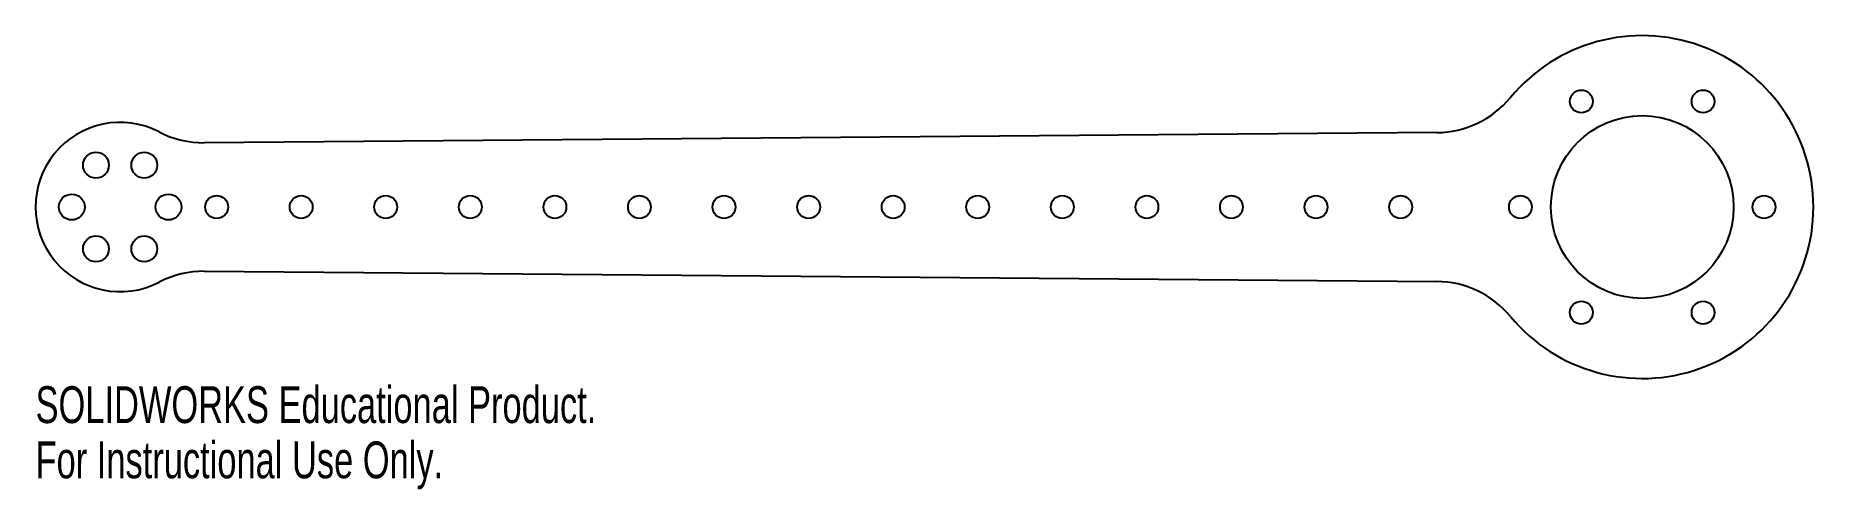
# Model space of a CAD drawing. Header units: inches. Extents: x -4.37 to 4.82, y -1.46 to 0.89.
import ezdxf

# ---------------------------------------------------------------- set-up
doc = ezdxf.new("R2010")
doc.units = ezdxf.units.IN
doc.header["$MEASUREMENT"] = 0
doc.styles.add('SLDTEXTSTYLE0', font='TXT', dxfattribs={"width": 0.7})

msp = doc.modelspace()

# ---------------------------------------------------------------- linework, layer by layer
at = {"color": 7, "linetype": 'Continuous', "lineweight": 25}
for p, q in [((2.8746, 0.3849), (-3.5006, 0.3319)), ((-3.5006, -0.3319), (2.8746, -0.3849))]:
    msp.add_line(p, q, dxfattribs=at)
for centre, radius in [((3.622, 0.5455), 0.0591), ((4.252, 0.5455), 0.0591), ((3.937, 0), 0.4724), ((-4.062, 0.2165), 0.0669), ((-3.812, 0.2165), 0.0669), ((-4.187, 0), 0.0669), ((-3.687, 0), 0.0669), ((-3.438, 0), 0.0591), ((-3.0005, 0), 0.0591), ((-2.563, 0), 0.0591), ((-2.1255, 0), 0.0591), ((-1.688, 0), 0.0591), ((-1.2505, 0), 0.0591), ((-0.813, 0), 0.0591), ((-0.3755, 0), 0.0591), ((0.062, 0), 0.0591), ((0.4995, 0), 0.0591), ((0.937, 0), 0.0591), ((1.3745, 0), 0.0591), ((1.812, 0), 0.0591), ((2.2495, 0), 0.0591), ((2.687, 0), 0.0591), ((3.3071, 0), 0.0591), ((4.5669, 0), 0.0591), ((-4.062, -0.2165), 0.0669), ((-3.812, -0.2165), 0.0669), ((3.622, -0.5455), 0.0591), ((4.252, -0.5455), 0.0591)]:
    msp.add_circle(centre, radius, dxfattribs=at)
for centre, radius, start, end in [((3.937, 0), 0.8858, 219.68103, 140.31897), ((2.8705, 0.8849), 0.5, 270.47613, 320.31897), ((-3.937, 0), 0.4375, 62.54193, 297.45807), ((-3.5047, 0.8319), 0.5, 242.54193, 270.47613), ((-3.5047, -0.8319), 0.5, 89.52387, 117.45807), ((2.8705, -0.8849), 0.5, 39.68103, 89.52387)]:
    msp.add_arc(centre, radius, start, end, dxfattribs=at)

# ---------------------------------------------------------------- texts
at = {"color": 7, "linetype": 'Continuous', "char_height": 0.1903, "attachment_point": 1, "style": 'SLDTEXTSTYLE0'}
for s, insert in [('SOLIDWORKS Educational Product.', (-4.3745, -0.926)), ('For Instructional Use Only.', (-4.3745, -1.2114))]:
    msp.add_mtext(s, dxfattribs=dict(at, insert=insert))

doc.saveas('drawing.dxf')
